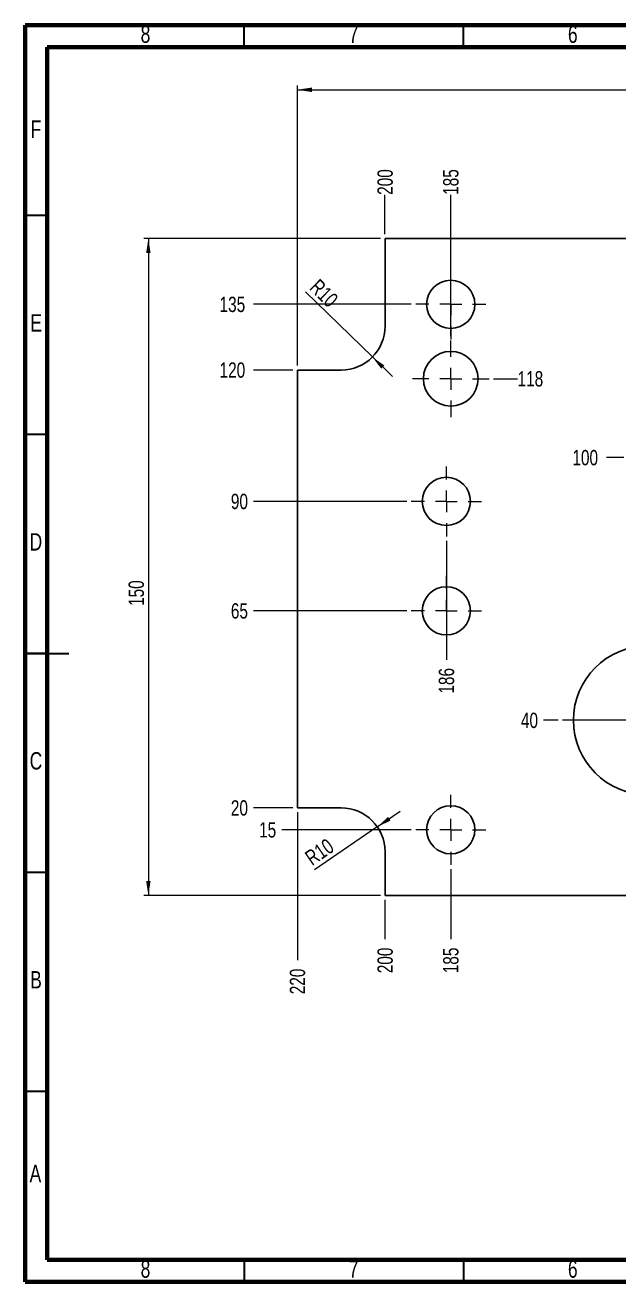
# Model space of a CAD drawing. Header units: millimetres. Extents: x 15 to 415, y 5 to 292.
# Drawn here: x 15 to 150.5, y 5 to 292 of the extents above; entities that cross this region are included whole.
import ezdxf

# ---------------------------------------------------------------- set-up
doc = ezdxf.new("R2010")
doc.units = ezdxf.units.MM
doc.styles.add('SLDTEXTSTYLE0', font='TXT', dxfattribs={"width": 0.75})
doc.dimstyles.new('SLDDIMSTYLE1', dxfattribs={"dimtxt": 3.5, "dimasz": 3.302, "dimexe": 0, "dimexo": 0.0625, "dimgap": 0.875, "dimtad": 0, "dimtih": 1, "dimtoh": 1, "dimrnd": 1e-09, "dimzin": 12, "dimdsep": 46, "dimtxsty": 'SLDTEXTSTYLE0', "dimblk1": 'NONE', "dimblk2": 'NONE', "dimsah": 1, "dimcen": 0.09, "dimadec": 0, "dimazin": 3, "dimtfac": 1, "dimtofl": 0, "dimtmove": 0, "dimatfit": 3, "dimldrblk": 'NONE', "dimfxl": 1, "dimfrac": 2, "dimtolj": 1, "dimtzin": 12, "dimarcsym": 0})
doc.dimstyles.new('SLDDIMSTYLE2', dxfattribs={"dimtxt": 3.5, "dimasz": 3.302, "dimexe": 0, "dimexo": 0.0625, "dimgap": 0.875, "dimtad": 1, "dimrnd": 1e-09, "dimzin": 12, "dimdsep": 46, "dimtxsty": 'SLDTEXTSTYLE0', "dimsah": 1, "dimcen": 0.09, "dimadec": 0, "dimazin": 3, "dimtfac": 1, "dimtofl": 0, "dimtmove": 0, "dimatfit": 3, "dimfxl": 1, "dimfrac": 2, "dimtolj": 1, "dimtzin": 12, "dimarcsym": 0})
doc.dimstyles.new('SLDDIMSTYLE3', dxfattribs={"dimtxt": 3.5, "dimasz": 3.302, "dimexe": 0, "dimexo": 0.0625, "dimgap": 0.875, "dimtad": 1, "dimrnd": 1e-09, "dimzin": 12, "dimdsep": 46, "dimtxsty": 'SLDTEXTSTYLE0', "dimsah": 1, "dimcen": 0, "dimadec": 0, "dimazin": 3, "dimtfac": 1, "dimtofl": 0, "dimtmove": 1, "dimatfit": 3, "dimfxl": 1, "dimfrac": 2, "dimtolj": 1, "dimtzin": 12, "dimarcsym": 0})

# ---------------------------------------------------------------- blocks, each defined once
blk = doc.blocks.new('_D_1')
at = {"color": 7, "linetype": 'Continuous', "lineweight": 18}
blk.add_line((103.11, 108.24), (73.55, 108.24), dxfattribs=at)
at = {"color": 7, "linetype": 'Continuous', "lineweight": 18, "insert": (68.38, 109.98), "char_height": 3.5, "attachment_point": 1, "style": 'SLDTEXTSTYLE0'}
blk.add_mtext('15', dxfattribs=at)
blk = doc.blocks.new('_None')
blk = doc.blocks.new('_D_3')
at = {"color": 7, "linetype": 'Continuous', "lineweight": 18}
blk.add_line((76.11, 113.24), (67.11, 113.24), dxfattribs=at)
at = {"color": 7, "linetype": 'Continuous', "lineweight": 18, "insert": (61.94, 114.98), "char_height": 3.5, "attachment_point": 1, "style": 'SLDTEXTSTYLE0'}
blk.add_mtext('20', dxfattribs=at)
blk = doc.blocks.new('_D_6')
at = {"color": 7, "linetype": 'Continuous', "lineweight": 18}
blk.add_line((136.61, 133.24), (133.3, 133.24), dxfattribs=at)
at = {"color": 7, "linetype": 'Continuous', "lineweight": 18, "insert": (128.13, 134.98), "char_height": 3.5, "attachment_point": 1, "style": 'SLDTEXTSTYLE0'}
blk.add_mtext('40', dxfattribs=at)
blk = doc.blocks.new('_D_7')
at = {"color": 7, "linetype": 'Continuous', "lineweight": 18}
blk.add_line((102.11, 158.24), (67.11, 158.24), dxfattribs=at)
at = {"color": 7, "linetype": 'Continuous', "lineweight": 18, "insert": (61.94, 159.98), "char_height": 3.5, "attachment_point": 1, "style": 'SLDTEXTSTYLE0'}
blk.add_mtext('65', dxfattribs=at)
blk = doc.blocks.new('_D_10')
at = {"color": 7, "linetype": 'Continuous', "lineweight": 18}
blk.add_line((102.11, 183.24), (67.11, 183.24), dxfattribs=at)
at = {"color": 7, "linetype": 'Continuous', "lineweight": 18, "insert": (61.94, 184.98), "char_height": 3.5, "attachment_point": 1, "style": 'SLDTEXTSTYLE0'}
blk.add_mtext('90', dxfattribs=at)
blk = doc.blocks.new('_D_13')
at = {"color": 7, "linetype": 'Continuous', "lineweight": 18}
blk.add_line((151.61, 193.24), (147.63, 193.24), dxfattribs=at)
at = {"color": 7, "linetype": 'Continuous', "lineweight": 18, "insert": (139.87, 194.98), "char_height": 3.5, "attachment_point": 1, "style": 'SLDTEXTSTYLE0'}
blk.add_mtext('100', dxfattribs=at)
blk = doc.blocks.new('_D_14')
at = {"color": 7, "linetype": 'Continuous', "lineweight": 18}
blk.add_line((121.86, 211.24), (127.36, 211.24), dxfattribs=at)
at = {"color": 7, "linetype": 'Continuous', "lineweight": 18, "insert": (127.36, 212.98), "char_height": 3.5, "attachment_point": 1, "style": 'SLDTEXTSTYLE0'}
blk.add_mtext('118', dxfattribs=at)
blk = doc.blocks.new('_D_17')
at = {"color": 7, "linetype": 'Continuous', "lineweight": 18}
blk.add_line((76.11, 213.24), (67.11, 213.24), dxfattribs=at)
at = {"color": 7, "linetype": 'Continuous', "lineweight": 18, "insert": (59.36, 214.98), "char_height": 3.5, "attachment_point": 1, "style": 'SLDTEXTSTYLE0'}
blk.add_mtext('120', dxfattribs=at)
blk = doc.blocks.new('_D_18')
at = {"color": 7, "linetype": 'Continuous', "lineweight": 18}
blk.add_line((103.11, 228.24), (67.11, 228.24), dxfattribs=at)
at = {"color": 7, "linetype": 'Continuous', "lineweight": 18, "insert": (59.36, 229.98), "char_height": 3.5, "attachment_point": 1, "style": 'SLDTEXTSTYLE0'}
blk.add_mtext('135', dxfattribs=at)
blk = doc.blocks.new('_D_33')
at = {"color": 7, "linetype": 'Continuous', "lineweight": 18}
blk.add_line((112.11, 220.99), (112.11, 253.24), dxfattribs=at)
at = {"color": 7, "linetype": 'Continuous', "lineweight": 18, "insert": (110.38, 253.24), "char_height": 3.5, "attachment_point": 1, "rotation": 90, "style": 'SLDTEXTSTYLE0'}
blk.add_mtext('185', dxfattribs=at)
blk = doc.blocks.new('_D_34')
at = {"color": 7, "linetype": 'Continuous', "lineweight": 18}
blk.add_line((112.11, 99.24), (112.11, 83.24), dxfattribs=at)
at = {"color": 7, "linetype": 'Continuous', "lineweight": 18, "insert": (110.38, 75.48), "char_height": 3.5, "attachment_point": 1, "rotation": 90, "style": 'SLDTEXTSTYLE0'}
blk.add_mtext('185', dxfattribs=at)
blk = doc.blocks.new('_D_35')
at = {"color": 7, "linetype": 'Continuous', "lineweight": 18}
blk.add_line((111.11, 174.24), (111.11, 147.09), dxfattribs=at)
at = {"color": 7, "linetype": 'Continuous', "lineweight": 18, "insert": (109.38, 139.34), "char_height": 3.5, "attachment_point": 1, "rotation": 90, "style": 'SLDTEXTSTYLE0'}
blk.add_mtext('186', dxfattribs=at)
blk = doc.blocks.new('_D_36')
at = {"color": 7, "linetype": 'Continuous', "lineweight": 18}
blk.add_line((97.11, 244.24), (97.11, 253.24), dxfattribs=at)
at = {"color": 7, "linetype": 'Continuous', "lineweight": 18, "insert": (95.38, 253.24), "char_height": 3.5, "attachment_point": 1, "rotation": 90, "style": 'SLDTEXTSTYLE0'}
blk.add_mtext('200', dxfattribs=at)
blk = doc.blocks.new('_D_37')
at = {"color": 7, "linetype": 'Continuous', "lineweight": 18}
blk.add_line((97.11, 92.24), (97.11, 83.24), dxfattribs=at)
at = {"color": 7, "linetype": 'Continuous', "lineweight": 18, "insert": (95.38, 75.48), "char_height": 3.5, "attachment_point": 1, "rotation": 90, "style": 'SLDTEXTSTYLE0'}
blk.add_mtext('200', dxfattribs=at)
blk = doc.blocks.new('_D_38')
at = {"color": 7, "linetype": 'Continuous', "lineweight": 18}
blk.add_line((77.11, 112.24), (77.11, 78.44), dxfattribs=at)
at = {"color": 7, "linetype": 'Continuous', "lineweight": 18, "insert": (75.38, 70.68), "char_height": 3.5, "attachment_point": 1, "rotation": 90, "style": 'SLDTEXTSTYLE0'}
blk.add_mtext('220', dxfattribs=at)
blk = doc.blocks.new('_D_39')
at = {"color": 7, "linetype": 'Continuous', "lineweight": 18}
for p, q in [((77.11, 214.24), (77.11, 278.24)), ((77.11, 277.24), (297.11, 277.24)), ((297.11, 214.24), (297.11, 278.24))]:
    blk.add_line(p, q, dxfattribs=at)
for points in [[(77.11, 277.24), (80.42, 276.73), (80.42, 277.75)], [(297.11, 277.24), (293.81, 277.75), (293.81, 276.73)]]:
    blk.add_solid(points, dxfattribs=at)
at = {"color": 7, "linetype": 'Continuous', "lineweight": 18, "insert": (181.4, 281.75), "char_height": 3.5, "attachment_point": 1, "style": 'SLDTEXTSTYLE0'}
blk.add_mtext('220', dxfattribs=at)
blk = doc.blocks.new('_D_40')
at = {"color": 7, "linetype": 'Continuous', "lineweight": 18}
for p, q in [((96.11, 243.24), (42.11, 243.24)), ((43.11, 243.24), (43.11, 93.24)), ((96.11, 93.24), (42.11, 93.24))]:
    blk.add_line(p, q, dxfattribs=at)
for points in [[(43.11, 243.24), (42.61, 239.94), (43.62, 239.94)], [(43.11, 93.24), (43.62, 96.54), (42.61, 96.54)]]:
    blk.add_solid(points, dxfattribs=at)
at = {"color": 7, "linetype": 'Continuous', "lineweight": 18, "insert": (38.6, 159.36), "char_height": 3.5, "attachment_point": 1, "rotation": 90, "style": 'SLDTEXTSTYLE0'}
blk.add_mtext('150', dxfattribs=at)
blk = doc.blocks.new('_D_41')
at = {"color": 7, "linetype": 'Continuous', "lineweight": 18}
for q in [(78.95, 231.07), (98.79, 211.79)]:
    blk.add_line((94.23, 216.22), q, dxfattribs=at)
blk.add_solid([(94.23, 216.22), (96.25, 213.55), (96.95, 214.28)], dxfattribs=at)
at = {"color": 7, "linetype": 'Continuous', "lineweight": 18, "insert": (82.12, 234.28), "char_height": 3.5, "attachment_point": 1, "rotation": 315.3871, "style": 'SLDTEXTSTYLE0'}
blk.add_mtext('R10', dxfattribs=at)
blk = doc.blocks.new('_D_44')
at = {"color": 7, "linetype": 'Continuous', "lineweight": 18}
for q in [(100.6, 112.48), (81.05, 99.09)]:
    blk.add_line((95.36, 108.89), q, dxfattribs=at)
blk.add_solid([(95.36, 108.89), (98.37, 110.34), (97.8, 111.18)], dxfattribs=at)
at = {"color": 7, "linetype": 'Continuous', "lineweight": 18, "insert": (78.5, 102.81), "char_height": 3.5, "attachment_point": 1, "rotation": 34.4173, "style": 'SLDTEXTSTYLE0'}
blk.add_mtext('R10', dxfattribs=at)
blk = doc.blocks.new('SW_CENTERMARKSYMBOL_1')
at = {"color": 0, "linetype": 'Continuous', "lineweight": 0}
for p, q in [((0, 5), (0, 8)), ((-5, 0), (-8, 0)), ((0, 0), (-2.5, 0)), ((0, 0), (0, 2.5)), ((0, 0), (0, -2.5)), ((0, 0), (2.5, 0)), ((5, 0), (8, 0)), ((0, -5), (0, -8))]:
    blk.add_line(p, q, dxfattribs=at)
blk = doc.blocks.new('SW_CENTERMARKSYMBOL_5')
at = {"color": 0, "linetype": 'Continuous', "lineweight": 0}
for p, q in [((0, 5), (0, 8)), ((-5, 0), (-8, 0)), ((0, 0), (-2.5, 0)), ((0, 0), (0, 2.5)), ((0, 0), (0, -2.5)), ((0, 0), (2.5, 0)), ((5, 0), (8, 0)), ((0, -5), (0, -8))]:
    blk.add_line(p, q, dxfattribs=at)
blk = doc.blocks.new('SW_CENTERMARKSYMBOL_6')
at = {"color": 0, "linetype": 'Continuous', "lineweight": 0}
for p, q in [((0, 5), (0, 8)), ((-5, 0), (-8, 0)), ((0, 0), (-2.5, 0)), ((0, 0), (0, 2.5)), ((0, 0), (0, -2.5)), ((0, 0), (2.5, 0)), ((5, 0), (8, 0)), ((0, -5), (0, -8))]:
    blk.add_line(p, q, dxfattribs=at)
blk = doc.blocks.new('SW_CENTERMARKSYMBOL_7')
at = {"color": 0, "linetype": 'Continuous', "lineweight": 0}
for p, q in [((0, 5), (0, 8)), ((-5, 0), (-8, 0)), ((0, 0), (-2.5, 0)), ((0, 0), (0, 2.5)), ((0, 0), (0, -2.5)), ((0, 0), (2.5, 0)), ((5, 0), (8, 0)), ((0, -5), (0, -8))]:
    blk.add_line(p, q, dxfattribs=at)
blk = doc.blocks.new('SW_CENTERMARKSYMBOL_9')
at = {"color": 0, "linetype": 'Continuous', "lineweight": 0}
for p, q in [((0, 5), (0, 8.75)), ((-5, 0), (-8.75, 0)), ((0, 0), (-2.5, 0)), ((0, 0), (0, 2.5)), ((0, 0), (0, -2.5)), ((0, 0), (2.5, 0)), ((5, 0), (8.75, 0)), ((0, -5), (0, -8.75))]:
    blk.add_line(p, q, dxfattribs=at)
blk = doc.blocks.new('SW_CENTERMARKSYMBOL_13')
at = {"color": 0, "linetype": 'Continuous', "lineweight": 0}
for p, q in [((0, 5), (0, 19.5)), ((-5, 0), (-19.5, 0)), ((0, 0), (-2.5, 0)), ((0, 0), (0, 2.5)), ((0, 0), (0, -2.5)), ((0, 0), (2.5, 0)), ((5, 0), (19.5, 0)), ((0, -5), (0, -19.5))]:
    blk.add_line(p, q, dxfattribs=at)

msp = doc.modelspace()

# ---------------------------------------------------------------- linework, layer by layer
at = {"color": 7, "linetype": 'Continuous', "lineweight": 70}
for p, q in [((15, 5), (15, 292)), ((15, 292), (415, 292)), ((20, 10), (20, 287)), ((20, 287), (410, 287)), ((410, 10), (20, 10)), ((415, 5), (15, 5))]:
    msp.add_line(p, q, dxfattribs=at)
at = {"color": 7, "linetype": 'Continuous', "lineweight": 35}
for p, q in [((65, 287), (65, 292)), ((115, 287), (115, 292)), ((20, 248.5), (15, 248.5)), ((20, 198.5), (15, 198.5)), ((15, 148.5), (25, 148.5)), ((20, 148.5), (15, 148.5)), ((20, 98.5), (15, 98.5)), ((20, 48.5), (15, 48.5)), ((65, 10), (65, 5)), ((115, 10), (115, 5))]:
    msp.add_line(p, q, dxfattribs=at)
at = {"color": 7, "linetype": 'Continuous', "lineweight": 25}
for p, q in [((97.114, 243.242), (277.114, 243.242)), ((97.114, 223.242), (97.114, 243.242)), ((77.114, 213.242), (77.114, 113.242)), ((87.114, 213.242), (77.114, 213.242)), ((77.114, 113.242), (87.114, 113.242)), ((97.114, 93.242), (97.114, 103.242)), ((277.114, 93.242), (97.114, 93.242))]:
    msp.add_line(p, q, dxfattribs=at)
for centre, radius in [((112.114, 228.242), 5.5), ((112.114, 211.242), 6.25), ((111.114, 183.242), 5.5), ((111.114, 158.242), 5.5), ((157.114, 133.242), 17), ((112.114, 108.242), 5.5)]:
    msp.add_circle(centre, radius, dxfattribs=at)
for centre, start, end in [((87.114, 223.242), 270, 0), ((87.114, 103.242), 0, 90)]:
    msp.add_arc(centre, 10, start, end, dxfattribs=at)

# ---------------------------------------------------------------- block references
at = {"color": 7, "linetype": 'Continuous', "lineweight": 0}
for name, p in [('SW_CENTERMARKSYMBOL_6', (112.114, 228.242)), ('SW_CENTERMARKSYMBOL_9', (112.114, 211.242)), ('SW_CENTERMARKSYMBOL_5', (111.114, 183.242)), ('SW_CENTERMARKSYMBOL_1', (111.114, 158.242)), ('SW_CENTERMARKSYMBOL_13', (157.114, 133.242)), ('SW_CENTERMARKSYMBOL_7', (112.114, 108.242))]:
    msp.add_blockref(name, p, dxfattribs=at)

# ---------------------------------------------------------------- texts
at = {"color": 7, "linetype": 'Continuous', "lineweight": 0, "char_height": 3.969, "attachment_point": 2, "style": 'SLDTEXTSTYLE0'}
for s, insert in [('8', (42.46, 291.919)), ('7', (89.96, 291.919)), ('6', (139.96, 291.919)), ('F', (17.458, 270.227)), ('E', (17.508, 225.977)), ('D', (17.453, 175.977)), ('C', (17.459, 125.977)), ('B', (17.471, 75.977)), ('A', (17.34, 31.727)), ('8', (42.46, 9.919)), ('7', (89.96, 9.919)), ('6', (139.96, 9.919))]:
    msp.add_mtext(s, dxfattribs=dict(at, insert=insert))

# ---------------------------------------------------------------- dimensions: what is measured, and where the dimension line sits
at = {"color": 7, "linetype": 'Continuous', "lineweight": 18}
dim = msp.add_linear_dim(base=(297.114, 277.242), p1=(77.114, 213.242), p2=(297.114, 213.242), dimstyle='SLDDIMSTYLE2', dxfattribs=at)
dim.commit()
dim.dimension.update_dxf_attribs({"geometry": '_D_39', "text_midpoint": (185.277, 277.242), "dimtype": 160})
for feature_location, offset, dtype, origin, picture, middle in [((97.114, 243.242), (0, 10), 1, (297.114, 113.242), '_D_36', (97.114, 257.121)), ((112.114, 219.992), (0, 33.25), 1, (297.114, 113.242), '_D_33', (112.114, 257.121)), ((104.114, 228.242), (-37, 0), 0, (277.114, 93.242), '_D_18', (63.234, 228.242)), ((77.114, 213.242), (-10, 0), 0, (277.114, 93.242), '_D_17', (63.234, 213.242)), ((120.864, 211.242), (6.501, 0), 0, (277.114, 93.242), '_D_14', (131.243, 211.242)), ((152.614, 193.242), (-4.984, 0), 0, (277.114, 93.242), '_D_13', (143.751, 193.242)), ((103.114, 183.242), (-36, 0), 0, (277.114, 93.242), '_D_10', (64.527, 183.242)), ((111.114, 175.242), (0, -28.147), 1, (297.114, 113.242), '_D_35', (111.114, 143.215)), ((103.114, 158.242), (-36, 0), 0, (277.114, 93.242), '_D_7', (64.527, 158.242)), ((137.614, 133.242), (-4.309, 0), 0, (277.114, 93.242), '_D_6', (130.718, 133.242)), ((77.114, 113.242), (-10, 0), 0, (277.114, 93.242), '_D_3', (64.527, 113.242)), ((77.114, 113.242), (0, -34.799), 1, (297.114, 113.242), '_D_38', (77.114, 74.564)), ((97.114, 93.242), (0, -10), 1, (297.114, 113.242), '_D_37', (97.114, 79.363)), ((112.114, 100.242), (0, -17), 1, (297.114, 113.242), '_D_34', (112.114, 79.363)), ((104.114, 108.242), (-30.559, 0), 0, (277.114, 93.242), '_D_1', (70.969, 108.242))]:
    dim = msp.add_ordinate_dim(feature_location=feature_location, offset=offset, dtype=dtype, origin=origin, dimstyle='SLDDIMSTYLE1', dxfattribs=at)
    dim.commit()
    dim.dimension.update_dxf_attribs({"geometry": picture, "text_midpoint": middle})
dim = msp.add_linear_dim(base=(43.114, 93.242), p1=(97.114, 243.242), p2=(97.114, 93.242), angle=90, dimstyle='SLDDIMSTYLE2', dxfattribs=at)
dim.commit()
dim.dimension.update_dxf_attribs({"geometry": '_D_40', "text_midpoint": (43.114, 163.242), "dimtype": 160})
for center, mpoint, picture, middle in [((87.114, 223.242), (94.232, 216.219), '_D_41', (81.591, 228.69)), ((87.114, 103.242), (95.363, 108.894), '_D_44', (84.35, 101.349))]:
    dim = msp.add_radius_dim(center=center, mpoint=mpoint, dimstyle='SLDDIMSTYLE3', dxfattribs=at)
    dim.commit()
    dim.dimension.update_dxf_attribs({"geometry": picture, "text_midpoint": middle, "dimtype": 164})

doc.saveas('drawing.dxf')
